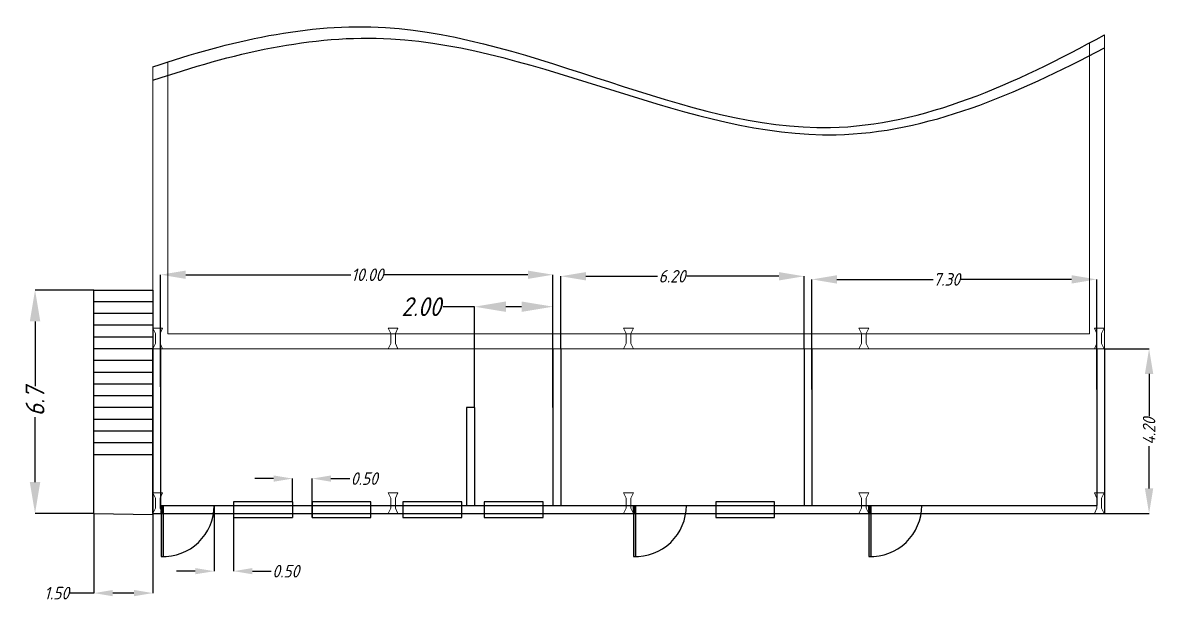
# Model space of a CAD drawing. Header units: millimetres. Extents: x 160413 to 1199701, y -1249241 to 191487.
# Drawn here: x 350731 to 379652, y -666389 to -651629 of the extents above; entities that cross this region are included whole.
import ezdxf

# ---------------------------------------------------------------- set-up
doc = ezdxf.new("R2010")
doc.units = ezdxf.units.MM
doc.header["$PDSIZE"] = -1
doc.styles.add('Geniso', font='geniso.shx', dxfattribs={"oblique": 15})
doc.dimstyles.new('Scale 1B2', dxfattribs={"dimscale": 0.32, "dimtxt": 1500, "dimasz": 2500, "dimexe": 0.18, "dimexo": 0.0625, "dimgap": 0.09, "dimtad": 0, "dimlfac": 0.001, "dimzin": 0, "dimdsep": 46, "dimtxsty": 'Geniso', "dimcen": 0.09, "dimclrd": 1, "dimclre": 1, "dimadec": 0, "dimazin": 0, "dimtfac": 1, "dimtofl": 0, "dimtmove": 0, "dimatfit": 3, "dimfxl": 1, "dimtolj": 1, "dimtzin": 0, "dimarcsym": 0})
pattern_1 = [(0, (55525.414, -102019.485), (0, 6.985), [5.08, -1.905]), (90, (55525.414, -102019.485), (-6.985, 4e-16), [5.08, -1.905])]
pattern_2 = [(0, (67563.232, -102019.485), (0, 6.985), [5.08, -1.905]), (90, (67563.232, -102019.485), (-6.985, 4e-16), [5.08, -1.905])]
pattern_3 = [(0, (73563.232, -102019.485), (0, 6.985), [5.08, -1.905]), (90, (73563.232, -102019.485), (-6.985, 4e-16), [5.08, -1.905])]

# ---------------------------------------------------------------- blocks, each defined once
blk = doc.blocks.new('*D285')
at = {"color": 1, "lineweight": -2, "transparency": 16777216}
for p, q in [((354247, -660915), (354247, -658058)), ((354887, -658058), (359092, -658058)), ((363607, -658058), (359938, -658058)), ((364247, -660915), (364247, -658058))]:
    blk.add_line(p, q, dxfattribs=at)
at = {"color": 1, "transparency": 16777216}
for points in [[(354887, -657952), (354887, -658165), (354247, -658058)], [(363607, -657952), (363607, -658165), (364247, -658058)]]:
    blk.add_solid(points, dxfattribs=at)
at = {"layer": 'Defpoints', "color": 0, "transparency": 16777216}
for p in [(364247, -658058), (354247, -660915), (364247, -660915)]:
    blk.add_point(p, dxfattribs=at)
at = {"color": 0, "transparency": 16777216, "insert": (359515, -658058), "char_height": 320, "attachment_point": 5, "style": 'Geniso'}
blk.add_mtext('\\A1;10.00', dxfattribs=at)
blk = doc.blocks.new('*D282')
at = {"color": 1, "lineweight": -2, "transparency": 16777216}
for p, q in [((364447, -659948), (364447, -658097)), ((365087, -658097), (366910, -658097)), ((370007, -658097), (367656, -658097)), ((370647, -659948), (370647, -658097))]:
    blk.add_line(p, q, dxfattribs=at)
at = {"color": 1, "transparency": 16777216}
for points in [[(365087, -657991), (365087, -658204), (364447, -658097)], [(370007, -657991), (370007, -658204), (370647, -658097)]]:
    blk.add_solid(points, dxfattribs=at)
at = {"layer": 'Defpoints', "color": 0, "transparency": 16777216}
for p in [(370647, -658097), (364447, -659948), (370647, -659948)]:
    blk.add_point(p, dxfattribs=at)
at = {"color": 0, "transparency": 16777216, "insert": (367283, -658097), "char_height": 320, "attachment_point": 5, "style": 'Geniso'}
blk.add_mtext('\\A1;6.20', dxfattribs=at)
blk = doc.blocks.new('*D283')
at = {"color": 1, "lineweight": -2, "transparency": 16777216}
for p, q in [((370847, -660985), (370847, -658177)), ((371487, -658177), (373942, -658177)), ((377467, -658177), (374623, -658177)), ((378107, -660985), (378107, -658177))]:
    blk.add_line(p, q, dxfattribs=at)
at = {"color": 1, "transparency": 16777216}
for points in [[(371487, -658070), (371487, -658284), (370847, -658177)], [(377467, -658070), (377467, -658284), (378107, -658177)]]:
    blk.add_solid(points, dxfattribs=at)
at = {"layer": 'Defpoints', "color": 0, "transparency": 16777216}
for p in [(378107, -658177), (370847, -660985), (378107, -660985)]:
    blk.add_point(p, dxfattribs=at)
at = {"color": 0, "transparency": 16777216, "insert": (374282, -658177), "char_height": 320, "attachment_point": 5, "style": 'Geniso'}
blk.add_mtext('\\A1;7.30', dxfattribs=at)
blk = doc.blocks.new('*D284')
at = {"color": 1, "lineweight": -2, "transparency": 16777216}
for p, q in [((378307, -659948), (379442, -659948)), ((379442, -660588), (379442, -661668)), ((379442, -663508), (379442, -662428)), ((378307, -664148), (379442, -664148))]:
    blk.add_line(p, q, dxfattribs=at)
at = {"color": 1, "transparency": 16777216}
for points in [[(379335, -660588), (379548, -660588), (379442, -659948)], [(379335, -663508), (379548, -663508), (379442, -664148)]]:
    blk.add_solid(points, dxfattribs=at)
at = {"layer": 'Defpoints', "color": 0, "transparency": 16777216}
for p in [(378307, -659948), (378307, -664148), (379442, -664148)]:
    blk.add_point(p, dxfattribs=at)
at = {"color": 0, "transparency": 16777216, "insert": (379442, -662048), "char_height": 320, "attachment_point": 5, "rotation": 90, "style": 'Geniso'}
blk.add_mtext('\\A1;4.20', dxfattribs=at)
blk = doc.blocks.new('*D286')
at = {"color": 1, "lineweight": -2, "transparency": 16777216}
for p, q in [((352547, -664148), (352547, -666179)), ((354047, -664148), (354047, -666179)), ((352547, -666179), (351907, -666179)), ((353567, -666179), (353027, -666179))]:
    blk.add_line(p, q, dxfattribs=at)
at = {"color": 1, "transparency": 16777216}
for points in [[(353027, -666099), (353027, -666259), (352547, -666179)], [(353567, -666099), (353567, -666259), (354047, -666179)]]:
    blk.add_solid(points, dxfattribs=at)
at = {"layer": 'Defpoints', "color": 0, "transparency": 16777216}
for p in [(352547, -664148), (354047, -664148), (352547, -666179)]:
    blk.add_point(p, dxfattribs=at)
at = {"color": 0, "transparency": 16777216, "insert": (351597, -666179), "char_height": 320, "attachment_point": 5, "style": 'Geniso'}
blk.add_mtext('\\A1;1.50', dxfattribs=at)
blk = doc.blocks.new('*D278')
at = {"color": 1, "lineweight": -2, "transparency": 16777216}
for p, q in [((362247, -658873), (361447, -658873)), ((362247, -661448), (362247, -658873)), ((363447, -658873), (363047, -658873)), ((364247, -661448), (364247, -658873))]:
    blk.add_line(p, q, dxfattribs=at)
at = {"color": 1, "transparency": 16777216}
for points in [[(363047, -658740), (363047, -659006), (362247, -658873)], [(363447, -658740), (363447, -659006), (364247, -658873)]]:
    blk.add_solid(points, dxfattribs=at)
at = {"layer": 'Defpoints', "color": 0, "transparency": 16777216}
for p in [(364247, -658873), (362247, -661448), (364247, -661448)]:
    blk.add_point(p, dxfattribs=at)
at = {"color": 0, "transparency": 16777216, "insert": (360888, -658873), "char_height": 480, "attachment_point": 5, "style": 'Geniso'}
blk.add_mtext('\\A1;2.00', dxfattribs=at)
blk = doc.blocks.new('*D280')
at = {"color": 1, "lineweight": -2, "transparency": 16777216}
for p, q in [((355609, -663948), (355609, -665620)), ((356107, -664248), (356107, -665620)), ((355129, -665620), (354649, -665620)), ((356587, -665620), (357067, -665620))]:
    blk.add_line(p, q, dxfattribs=at)
at = {"color": 1, "transparency": 16777216}
for points in [[(355129, -665540), (355129, -665700), (355609, -665620)], [(356587, -665540), (356587, -665700), (356107, -665620)]]:
    blk.add_solid(points, dxfattribs=at)
at = {"layer": 'Defpoints', "color": 0, "transparency": 16777216}
for p in [(355609, -663948), (356107, -664248), (356107, -665620)]:
    blk.add_point(p, dxfattribs=at)
at = {"color": 0, "transparency": 16777216, "insert": (357438, -665620), "char_height": 320, "attachment_point": 5, "style": 'Geniso'}
blk.add_mtext('\\A1;0.50', dxfattribs=at)
blk = doc.blocks.new('*D281')
at = {"color": 1, "lineweight": -2, "transparency": 16777216}
for p, q in [((357127, -663258), (356647, -663258)), ((357607, -663848), (357607, -663257)), ((358107, -663848), (358107, -663257)), ((358587, -663258), (359067, -663258))]:
    blk.add_line(p, q, dxfattribs=at)
at = {"color": 1, "transparency": 16777216}
for points in [[(357127, -663178), (357127, -663338), (357607, -663258)], [(358587, -663178), (358587, -663338), (358107, -663258)]]:
    blk.add_solid(points, dxfattribs=at)
at = {"layer": 'Defpoints', "color": 0, "transparency": 16777216}
for p in [(358107, -663258), (357607, -663848), (358107, -663848)]:
    blk.add_point(p, dxfattribs=at)
at = {"color": 0, "transparency": 16777216, "insert": (359438, -663258), "char_height": 320, "attachment_point": 5, "style": 'Geniso'}
blk.add_mtext('\\A1;0.50', dxfattribs=at)
blk = doc.blocks.new('*D290')
at = {"color": 1, "lineweight": -2, "transparency": 16777216}
for p, q in [((352547, -658448), (351046, -658448)), ((351046, -659248), (351046, -660904)), ((351046, -663348), (351046, -661692)), ((352547, -664148), (351046, -664148))]:
    blk.add_line(p, q, dxfattribs=at)
at = {"color": 1, "transparency": 16777216}
for points in [[(350912, -659248), (351179, -659248), (351046, -658448)], [(350912, -663348), (351179, -663348), (351046, -664148)]]:
    blk.add_solid(points, dxfattribs=at)
at = {"layer": 'Defpoints', "color": 0, "transparency": 16777216}
for p in [(352547, -658448), (351046, -664148), (352547, -664148)]:
    blk.add_point(p, dxfattribs=at)
at = {"color": 0, "transparency": 16777216, "insert": (351046, -661298), "char_height": 480, "attachment_point": 5, "rotation": 90, "style": 'Geniso'}
blk.add_mtext('\\A1;6.7', dxfattribs=at)

msp = doc.modelspace()

# ---------------------------------------------------------------- hatches: boundary and pattern name
h = msp.add_hatch()
h.set_pattern_fill('ANGLE', color=1)
h.set_pattern_definition(pattern_1)
h.paths.add_polyline_path([(354309.283, -663947.895), (354259.283, -663947.895), (354259.283, -664147.895), (354309.283, -664147.895)])
h = msp.add_hatch()
h.set_pattern_fill('ANGLE', color=1)
h.set_pattern_definition(pattern_2)
h.paths.add_polyline_path([(366347.101, -663947.895), (366297.101, -663947.895), (366297.101, -664147.895), (366347.101, -664147.895)])
h = msp.add_hatch()
h.set_pattern_fill('ANGLE', color=1)
h.set_pattern_definition(pattern_3)
h.paths.add_polyline_path([(372347.101, -663947.895), (372297.101, -663947.895), (372297.101, -664147.895), (372347.101, -664147.895)])
h = msp.add_hatch()
h.set_pattern_fill('ANGLE', color=1)
h.set_pattern_definition(pattern_1)
h.paths.add_polyline_path([(354309.283, -664147.895), (354259.283, -664147.895), (354259.283, -665246.933, 0.009618053), (354309.283, -665247.895)])
h = msp.add_hatch()
h.set_pattern_fill('ANGLE', color=1)
h.set_pattern_definition(pattern_2)
h.paths.add_polyline_path([(366347.101, -664147.895), (366297.101, -664147.895), (366297.101, -665246.933, 0.009618053), (366347.101, -665247.895)])
h = msp.add_hatch()
h.set_pattern_fill('ANGLE', color=1)
h.set_pattern_definition(pattern_3)
h.paths.add_polyline_path([(372347.101, -664147.895), (372297.101, -664147.895), (372297.101, -665246.933, 0.009618053), (372347.101, -665247.895)])

# ---------------------------------------------------------------- linework, layer by layer
at = {"color": 7, "lineweight": 18}
for p, q in [((377927.098, -659567.894), (377927.098, -652144.398)), ((378307.096, -659947.895), (378307.096, -651939.063)), ((354427.098, -652630.363), (354427.098, -659567.894)), ((354047.101, -652755.202), (354047.101, -659947.895)), ((354427.098, -659567.894), (377927.098, -659567.894)), ((354247.098, -659947.895), (378107.099, -659947.895)), ((378107.099, -659947.895), (378307.096, -659947.895)), ((378107.099, -664147.895), (378307.096, -664147.895))]:
    msp.add_line(p, q, dxfattribs=at)
at = {"color": 4}
for p, q in [((352547.101, -659947.895), (352547.101, -658447.895)), ((352547.101, -658447.895), (354047.101, -658447.895)), ((354047.101, -658447.895), (354047.101, -659947.895)), ((354047.101, -658747.895), (352547.101, -658747.895)), ((354047.101, -659047.895), (352547.101, -659047.895)), ((354047.101, -659347.895), (352547.101, -659347.895)), ((354047.101, -659647.895), (352547.101, -659647.895)), ((352547.101, -664147.895), (352547.101, -659947.895)), ((354047.101, -659947.895), (352547.101, -659947.895)), ((354047.101, -664147.895), (354047.101, -659947.895)), ((354047.101, -660247.895), (352547.101, -660247.895)), ((354047.101, -660547.895), (352547.101, -660547.895)), ((354047.101, -660847.895), (352547.101, -660847.895)), ((354047.101, -661147.895), (352547.101, -661147.895)), ((354047.101, -661447.895), (352547.101, -661447.895)), ((354047.101, -661747.895), (352547.101, -661747.895)), ((354047.101, -662047.895), (352547.101, -662047.895)), ((354047.101, -662347.895), (352547.101, -662347.895)), ((354047.101, -662647.895), (352547.101, -662647.895))]:
    msp.add_line(p, q, dxfattribs=at)
for p, q in [((354047.101, -658947.895), (354047.101, -664147.895)), ((354247.101, -659947.895), (354247.101, -663947.895)), ((364247.101, -659947.895), (364247.101, -663947.895)), ((364447.101, -659947.895), (364447.101, -663947.895)), ((370647.101, -659947.895), (370647.101, -663947.895)), ((370847.101, -659947.895), (370847.101, -663947.895)), ((378107.096, -659947.895), (378107.096, -663947.895)), ((378307.096, -659947.895), (378307.096, -664147.895)), ((362047.101, -661447.895), (362047.101, -663947.895)), ((362247.101, -661447.895), (362047.101, -661447.895)), ((362247.101, -661447.895), (362247.101, -663947.895)), ((354247.101, -663947.895), (358047.101, -663947.895)), ((354309.283, -663947.895), (354309.283, -664147.895)), ((357997.101, -663947.895), (366047.101, -663947.895)), ((366047.101, -663947.895), (373047.101, -663947.895)), ((366347.101, -663947.895), (366347.101, -664147.895)), ((372347.101, -663947.895), (372347.101, -664147.895)), ((373047.101, -663947.895), (378107.096, -663947.895)), ((354047.101, -664147.895), (378307.096, -664147.895))]:
    msp.add_line(p, q)
at = {"color": 3, "lineweight": 18}
for p, q in [((354047.101, -659417.894), (354112.559, -659556.667)), ((354297.101, -659417.894), (354047.101, -659417.894)), ((354112.559, -659556.667), (354112.559, -659809.124)), ((354231.643, -659556.667), (354297.101, -659417.894)), ((354231.643, -659809.124), (354231.643, -659556.667)), ((360047.101, -659417.894), (360112.559, -659556.667)), ((360297.101, -659417.894), (360047.101, -659417.894)), ((360112.559, -659556.667), (360112.559, -659809.124)), ((360231.643, -659556.667), (360297.101, -659417.894)), ((360231.643, -659809.124), (360231.643, -659556.667)), ((366047.101, -659417.894), (366112.559, -659556.667)), ((366297.101, -659417.894), (366047.101, -659417.894)), ((366112.559, -659556.667), (366112.559, -659809.124)), ((366231.643, -659556.667), (366297.101, -659417.894)), ((366231.643, -659809.124), (366231.643, -659556.667)), ((372047.101, -659417.894), (372112.559, -659556.667)), ((372297.101, -659417.894), (372047.101, -659417.894)), ((372112.559, -659556.667), (372112.559, -659809.124)), ((372231.643, -659556.667), (372297.101, -659417.894)), ((372231.643, -659809.124), (372231.643, -659556.667)), ((378047.101, -659417.894), (378112.559, -659556.667)), ((378297.101, -659417.894), (378047.101, -659417.894)), ((378112.559, -659556.667), (378112.559, -659809.124)), ((378231.643, -659556.667), (378297.101, -659417.894)), ((378231.643, -659809.124), (378231.643, -659556.667)), ((354112.559, -659809.124), (354047.101, -659947.895)), ((354047.101, -659947.895), (354247.098, -659947.895)), ((354047.101, -659947.895), (354297.101, -659947.895)), ((354297.101, -659947.895), (354231.643, -659809.124)), ((360112.559, -659809.124), (360047.101, -659947.895)), ((360047.101, -659947.895), (360247.098, -659947.895)), ((360047.101, -659947.895), (360297.101, -659947.895)), ((360297.101, -659947.895), (360231.643, -659809.124)), ((366112.559, -659809.124), (366047.101, -659947.895)), ((366047.101, -659947.895), (366247.098, -659947.895)), ((366047.101, -659947.895), (366297.101, -659947.895)), ((366297.101, -659947.895), (366231.643, -659809.124)), ((372112.559, -659809.124), (372047.101, -659947.895)), ((372047.101, -659947.895), (372247.098, -659947.895)), ((372047.101, -659947.895), (372297.101, -659947.895)), ((372297.101, -659947.895), (372231.643, -659809.124)), ((378112.559, -659809.124), (378047.101, -659947.895)), ((378047.101, -659947.895), (378247.098, -659947.895)), ((378047.101, -659947.895), (378297.101, -659947.895)), ((378297.101, -659947.895), (378231.643, -659809.124)), ((354047.101, -663617.894), (354112.559, -663756.667)), ((354297.101, -663617.894), (354047.101, -663617.894)), ((354231.643, -663756.667), (354297.101, -663617.894)), ((360047.101, -663617.894), (360112.559, -663756.667)), ((360297.101, -663617.894), (360047.101, -663617.894)), ((360231.643, -663756.667), (360297.101, -663617.894)), ((366047.101, -663617.894), (366112.559, -663756.667)), ((366297.101, -663617.894), (366047.101, -663617.894)), ((366231.643, -663756.667), (366297.101, -663617.894)), ((372047.101, -663617.894), (372112.559, -663756.667)), ((372297.101, -663617.894), (372047.101, -663617.894)), ((372231.643, -663756.667), (372297.101, -663617.894)), ((378047.101, -663617.894), (378112.559, -663756.667)), ((378297.101, -663617.894), (378047.101, -663617.894)), ((378231.643, -663756.667), (378297.101, -663617.894)), ((354112.559, -664009.124), (354047.101, -664147.895)), ((354112.559, -663756.667), (354112.559, -664009.124)), ((354231.643, -664009.124), (354231.643, -663756.667)), ((354297.101, -664147.895), (354231.643, -664009.124)), ((360112.559, -664009.124), (360047.101, -664147.895)), ((360112.559, -663756.667), (360112.559, -664009.124)), ((360231.643, -664009.124), (360231.643, -663756.667)), ((360297.101, -664147.895), (360231.643, -664009.124)), ((366112.559, -664009.124), (366047.101, -664147.895)), ((366112.559, -663756.667), (366112.559, -664009.124)), ((366231.643, -664009.124), (366231.643, -663756.667)), ((366297.101, -664147.895), (366231.643, -664009.124)), ((372112.559, -664009.124), (372047.101, -664147.895)), ((372112.559, -663756.667), (372112.559, -664009.124)), ((372231.643, -664009.124), (372231.643, -663756.667)), ((372297.101, -664147.895), (372231.643, -664009.124)), ((378112.559, -664009.124), (378047.101, -664147.895)), ((378112.559, -663756.667), (378112.559, -664009.124)), ((378231.643, -664009.124), (378231.643, -663756.667)), ((378297.101, -664147.895), (378231.643, -664009.124)), ((354047.101, -664147.895), (354247.098, -664147.895)), ((354047.101, -664147.895), (354297.101, -664147.895)), ((360047.101, -664147.895), (360247.098, -664147.895)), ((360047.101, -664147.895), (360297.101, -664147.895)), ((366047.101, -664147.895), (366247.098, -664147.895)), ((366047.101, -664147.895), (366297.101, -664147.895)), ((372047.101, -664147.895), (372247.098, -664147.895)), ((372047.101, -664147.895), (372297.101, -664147.895)), ((378047.101, -664147.895), (378247.098, -664147.895)), ((378047.101, -664147.895), (378297.101, -664147.895))]:
    msp.add_line(p, q, dxfattribs=at)
at = {"color": 1}
for p, q in [((354259.283, -663947.895), (355609.283, -663947.895)), ((354259.283, -663947.895), (354259.283, -665247.895)), ((354309.283, -663947.895), (354309.283, -665247.895)), ((366297.101, -663947.895), (367647.101, -663947.895)), ((366297.101, -663947.895), (366297.101, -665247.895)), ((366347.101, -663947.895), (366347.101, -665247.895)), ((372297.101, -663947.895), (373647.101, -663947.895)), ((372297.101, -663947.895), (372297.101, -665247.895)), ((372347.101, -663947.895), (372347.101, -665247.895)), ((352547.101, -664147.895), (354047.101, -664171.748))]:
    msp.add_line(p, q, dxfattribs=at)
at = {"color": 2}
for p, q in [((356107.101, -663847.895), (356107.101, -664247.895)), ((357607.101, -663847.895), (356107.101, -663847.895)), ((357607.101, -663847.895), (357607.101, -664247.895)), ((358107.101, -663847.895), (358107.101, -664247.895)), ((359607.101, -663847.895), (358107.101, -663847.895)), ((358107.101, -664247.895), (358107.101, -663847.895)), ((359607.101, -664247.895), (359607.101, -663847.895)), ((360422.101, -663847.895), (360422.101, -664247.895)), ((361922.101, -663847.895), (360422.101, -663847.895)), ((361922.101, -664247.895), (361922.101, -663847.895)), ((362497.101, -663847.895), (362497.101, -664247.895)), ((363997.101, -663847.895), (362497.101, -663847.895)), ((363997.101, -664247.895), (363997.101, -663847.895)), ((368397.101, -663847.895), (368397.101, -664247.895)), ((369897.101, -663847.895), (368397.101, -663847.895)), ((369897.101, -664247.895), (369897.101, -663847.895)), ((356107.101, -664247.895), (357607.101, -664247.895)), ((358107.101, -664247.895), (359607.101, -664247.895)), ((360422.101, -664247.895), (361922.101, -664247.895)), ((362497.101, -664247.895), (363997.101, -664247.895)), ((368397.101, -664247.895), (369897.101, -664247.895))]:
    msp.add_line(p, q, dxfattribs=at)
at = {"color": 1}
for centre in [(354309.283, -663947.895), (366347.101, -663947.895), (372347.101, -663947.895)]:
    msp.add_arc(centre, 1300, 267.7957725, 0, dxfattribs=at)
for points, knots in [([(354047.101, -652755.202), (356015.831, -652095.368), (361762.755, -650735.646), (370086.339, -655907.739), (376005.798, -653194.539), (378307.096, -651939.063)], [2961.908740882, 2961.908740882, 2961.908740882, 2961.908740882, 9041.136814659, 20669.564677567, 28126.806120424, 28126.806120424, 28126.806120424, 28126.806120424]), ([(354047.101, -653098.649), (356062.844, -652417.912), (361849.379, -651007.875), (370169.639, -656012.039), (376052.308, -653454.398), (378307.096, -652272.368)], [2814.618867307, 2814.618867307, 2814.618867307, 2814.618867307, 9041.136814659, 20647.562383221, 27921.728362559, 27921.728362559, 27921.728362559, 27921.728362559])]:
    msp.add_open_spline(points, degree=3, knots=knots, dxfattribs=at)

# ---------------------------------------------------------------- dimensions: what is measured, and where the dimension line sits
for base, p1, p2, override, picture, middle in [((364247.101, -658058.182), (354247.101, -660915.249), (364247.101, -660915.249), {"dimtxt": 1000, "dimasz": 2000}, '*D285', (359514.949, -658058.182)), ((370647.101, -658097.371), (364447.101, -659947.895), (370647.101, -659947.895), {"dimtxt": 1000, "dimasz": 2000}, '*D282', (367283.042, -658097.371)), ((352547.101, -666178.838), (354047.101, -664147.895), (352547.101, -664147.895), {"dimtxt": 1000, "dimasz": 1500}, '*D286', (351596.516, -666178.838))]:
    dim = msp.add_linear_dim(base=base, p1=p1, p2=p2, dimstyle='Scale 1B2', override=override, dxfattribs=at)
    dim.commit()
    dim.dimension.update_dxf_attribs({"geometry": picture, "text_midpoint": middle, "dimtype": 160})
dim = msp.add_linear_dim(base=(378107.096, -658176.887), p1=(370847.101, -660985.202), p2=(378107.096, -660985.202), text='7.30', dimstyle='Scale 1B2', override={"dimtxt": 1000, "dimasz": 2000}, dxfattribs=at)
dim.commit()
dim.dimension.update_dxf_attribs({"geometry": '*D283', "text_midpoint": (374282.233, -658176.887), "dimtype": 160})
dim = msp.add_linear_dim(base=(351045.81, -664147.895), p1=(352547.101, -658447.895), p2=(352547.101, -664147.895), angle=90, text='6.7', dimstyle='Scale 1B2', dxfattribs=at)
dim.commit()
dim.dimension.update_dxf_attribs({"geometry": '*D290', "text_midpoint": (351045.81, -661297.895)})
dim = msp.add_linear_dim(base=(364247.101, -658872.976), p1=(362247.101, -661447.895), p2=(364247.101, -661447.895), dimstyle='Scale 1B2', dxfattribs=at)
dim.commit()
dim.dimension.update_dxf_attribs({"geometry": '*D278', "text_midpoint": (360888.222, -658872.976), "dimtype": 160})
dim = msp.add_linear_dim(base=(379441.741, -664147.895), p1=(378307.096, -659947.895), p2=(378307.096, -664147.895), angle=90, dimstyle='Scale 1B2', override={"dimtxt": 1000, "dimasz": 2000}, dxfattribs=at)
dim.commit()
dim.dimension.update_dxf_attribs({"geometry": '*D284', "text_midpoint": (379441.741, -662047.895)})
for base, p1, p2, picture, middle in [((358107.101, -663257.51), (357607.101, -663847.895), (358107.101, -663847.895), '*D281', (359437.679, -663257.51)), ((356107.101, -665619.769), (355609.283, -663947.895), (356107.101, -664247.895), '*D280', (357437.679, -665619.769))]:
    dim = msp.add_linear_dim(base=base, p1=p1, p2=p2, dimstyle='Scale 1B2', override={"dimtxt": 1000, "dimasz": 1500}, dxfattribs=at)
    dim.commit()
    dim.dimension.update_dxf_attribs({"geometry": picture, "text_midpoint": middle})

doc.saveas('drawing.dxf')
